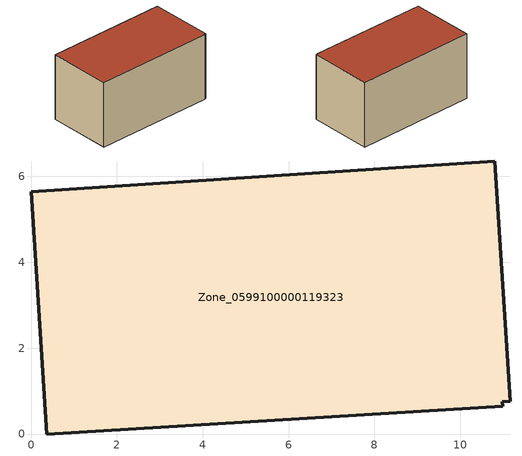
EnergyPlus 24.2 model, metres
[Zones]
Zone_0599100000119323
 floor ground (C_G): 11.17,0.76 10.98,0.75 10.99,0.65 0.36,0 0,5.65 10.8,6.36 z0
 wall outside (C_F): 11.17,0.76 10.8,6.36 0,5.65 0.36,0 10.99,0.65 10.98,0.75 11.17,0.76 z0:5.9
 roof outside (C_R): 10.98,0.75 11.17,0.76 10.8,6.36 0,5.65 0.36,0 10.99,0.65 z5.9
[BUILDING]
Pand.0599100000119323: North Axis=0; Terrain=City; Loads Convergence Tolerance Value=0.04; Temperature Convergence Tolerance Value=0.4; Solar Distribution=FullExterior; Maximum Number of Warmup Days=25; Minimum Number of Warmup Days=1
[Site:Location]
Rotterdam.The.Hague.AP_ZH_NLD Design_Conditions: Latitude=51.96; Longitude=4.45; Time Zone=1; Elevation=-4.5
[SITE:GROUNDTEMPERATURE:BUILDINGSURFACE]
18, 18, 18, 18, 18, 18, 18, 18, 18, 18, 18, 18
[MATERIAL] Thermal Absorptance=0.9; Solar Absorptance=0.7; Visible Absorptance=0.7
Name | Roughness | Thickness | Conductivity | Density | Specific Heat
G.TC.1992-2005 | MediumSmooth | 0.15 | 0.06 | 540 | 1210
F.TC.1992-2005 | Rough | 0.3 | 0.12 | 1920 | 840
R.TC.1992-2005 | MediumRough | 0.2 | 0.08 | 1500 | 1000
[CONSTRUCTION]
C_G: G.TC.1992-2005
C_F: F.TC.1992-2005
C_R: R.TC.1992-2005
[ZONE]
Zone_0599100000119323: Type=1; Multiplier=1; Ceiling Height=Autocalculate; Volume=Autocalculate; Floor Area=autocalculate; Part of Total Floor Area=Yes
[ZONEINFILTRATION:DESIGNFLOWRATE]
Infil_Zone_0599100000119323: Zone or ZoneList or Space or SpaceList=Zone_0599100000119323; Schedule=AlwaysOn; Design Flow Rate Calculation Method=Flow/Area; Flow Rate per Floor Area=0.0015; Constant Term Coefficient=1; Temperature Term Coefficient=0; Velocity Term Coefficient=0; Velocity Squared Term Coefficient=0
[HVACTEMPLATE:ZONE:IDEALLOADSAIRSYSTEM]
Zone_0599100000119323: Maximum Heating Supply Air Temperature=50; Minimum Cooling Supply Air Temperature=13; Maximum Heating Supply Air Humidity Ratio=0.0156; Minimum Cooling Supply Air Humidity Ratio=0.0077; Heating Limit=NoLimit; Cooling Limit=NoLimit; Dehumidification Control Type=ConstantSensibleHeatRatio; Cooling Sensible Heat Ratio=0.7; Dehumidification Setpoint=60; Humidification Control Type=None; Humidification Setpoint=30; Outdoor Air Method=None; Outdoor Air Flow Rate per Person=0.00944; Outdoor Air Flow Rate per Zone Floor Area=0; Outdoor Air Flow Rate per Zone=0; Demand Controlled Ventilation Type=None; Outdoor Air Economizer Type=NoEconomizer; Heat Recovery Type=None; Sensible Heat Recovery Effectiveness=0.7; Latent Heat Recovery Effectiveness=0.65
[ZONECONTROL:THERMOSTAT]
ThermostatControl_Zone_0599100000119323: Zone or ZoneList=Zone_0599100000119323; Control Type Schedule=DualSetpointControlType; Control 1=Thermostat_Zone_0599100000119323; Temperature Difference Between Cutout And Setpoint=0
[THERMOSTATSETPOINT:DUALSETPOINT]
Thermostat_Zone_0599100000119323: Heating Setpoint Temperature Schedule=HeatingSetpoint_Zone_0599100000119323; Cooling Setpoint Temperature Schedule=CoolingSetpoint_Zone_0599100000119323
[SCHEDULE:COMPACT]
HeatingSetpoint_Zone_0599100000119323: Through: 12/31, For: AllDays, Until: 24:00, 21
CoolingSetpoint_Zone_0599100000119323: Through: 12/31, For: AllDays, Until: 24:00, 24
DualSetpointControlType: Through: 12/31, For: AllDays, Until: 24:00, 4
AlwaysOn: Through: 12/31, For: AllDays, Until: 24:00, 1
